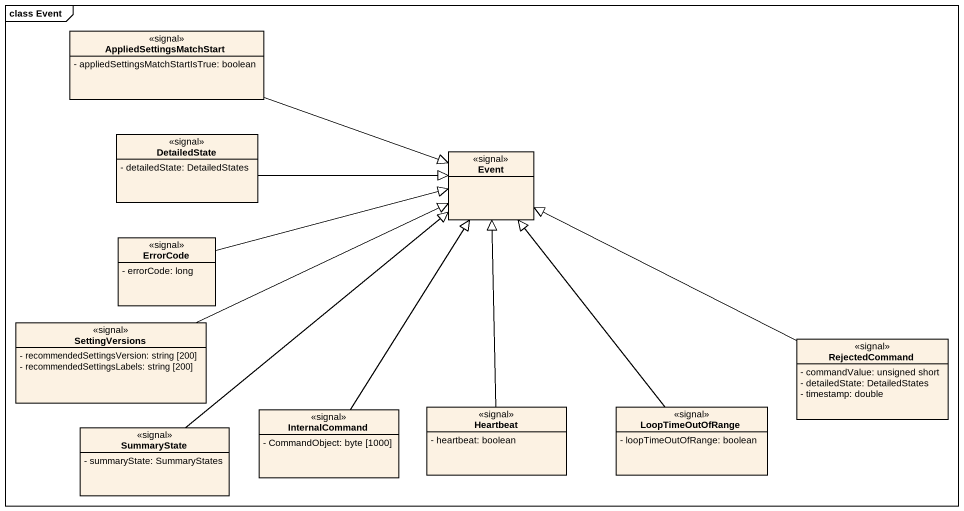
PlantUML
@startuml
mainframe class Event
hide circle
hide empty members
skinparam classAttributeIconSize 0
class AppliedSettingsMatchStart <<signal>> {
  - appliedSettingsMatchStartIsTrue: boolean
}
class DetailedState <<signal>> {
  - detailedState: DetailedStates
}
class Event <<signal>>
class ErrorCode <<signal>> {
  - errorCode: long
}
class SettingVersions <<signal>> {
  - recommendedSettingsVersion: string [200]
  - recommendedSettingsLabels: string [200]
}
class RejectedCommand <<signal>> {
  - commandValue: unsigned short
  - detailedState: DetailedStates
  - timestamp: double
}
class SummaryState <<signal>> {
  - summaryState: SummaryStates
}
class InternalCommand <<signal>> {
  - CommandObject: byte [1000]
}
class Heartbeat <<signal>> {
  - heartbeat: boolean
}
class LoopTimeOutOfRange <<signal>> {
  - loopTimeOutOfRange: boolean
}
AppliedSettingsMatchStart -right-|> Event
DetailedState -right-|> Event
ErrorCode -right-|> Event
SettingVersions -right-|> Event
RejectedCommand -left-|> Event
SummaryState -up-|> Event
InternalCommand -up-|> Event
Heartbeat -up-|> Event
LoopTimeOutOfRange -up-|> Event
@enduml
